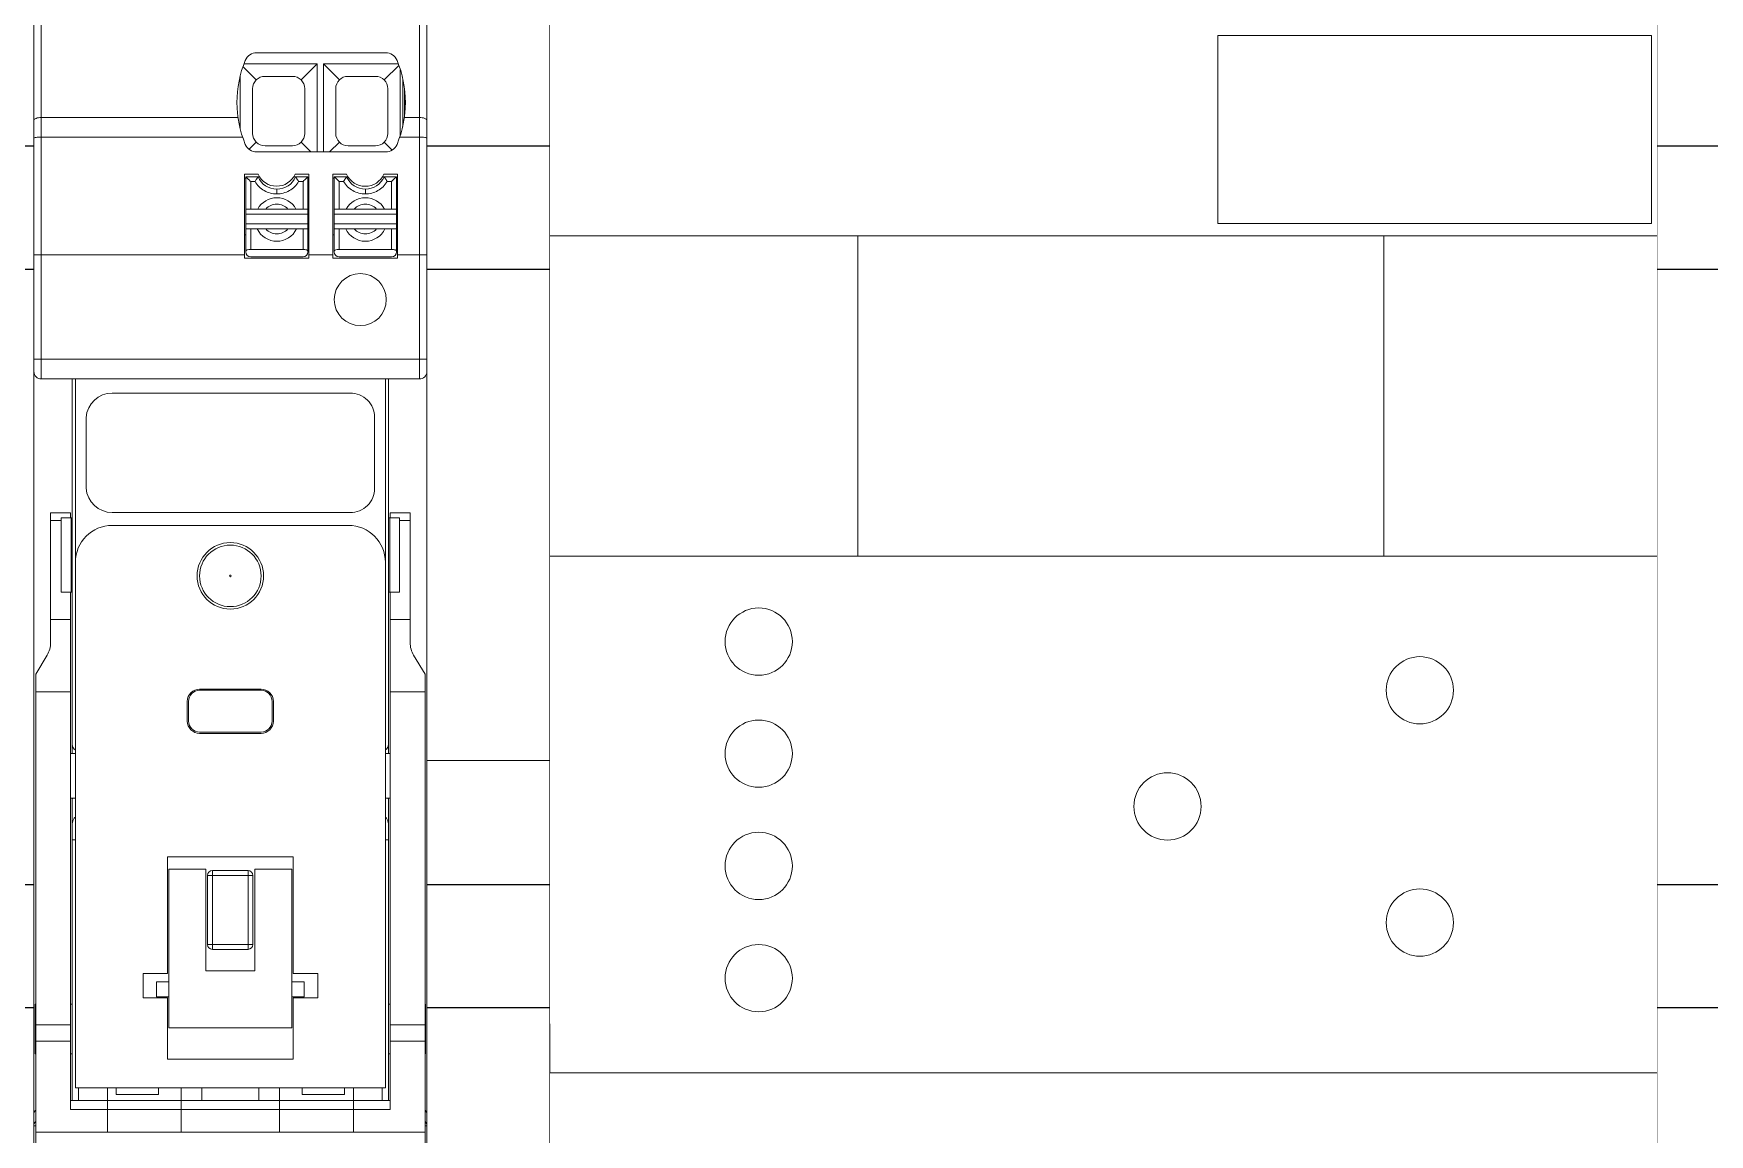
# Model space of a CAD drawing. Header units: millimetres. Extents: x 42356 to 50646, y 31507 to 39566.
# Drawn here: x 47570 to 47638.1, y 37794.9 to 37839.6 of the extents above; entities that cross this region are included whole.
import ezdxf

# ---------------------------------------------------------------- set-up
doc = ezdxf.new("R2010")
doc.units = ezdxf.units.MM
doc.set_wipeout_variables(frame=1)
doc.layers.add('000-PI-Oprema', color=30, linetype='Continuous', lineweight=5)
doc.layers.add('SI-ORMAR-Oprema', color=30, linetype='Continuous', lineweight=5)
doc.layers.add('004-PI-DIN Šina', color=3, linetype='Continuous')

# ---------------------------------------------------------------- blocks, each defined once
blk = doc.blocks.new('*U322')
at = {"layer": '004-PI-DIN Šina'}
blk.add_lwpolyline([(530, -17.5), (530, 17.5), (0, 17.5), (0, -17.5)], close=True, dxfattribs=at)
for points in [[(0, 12.5), (530, 12.5)], [(0, -12.5), (530, -12.5)]]:
    blk.add_lwpolyline(points, dxfattribs=at)
blk = doc.blocks.new('*U111')
at = {"layer": '000-PI-Oprema'}
blk.add_lwpolyline([(0, 0), (45, 0), (45, 78), (0, 78)], close=True, dxfattribs=at)
blk.add_wipeout([(0, 78), (45, 78), (45, 0), (0, 0)]).dxf.layer = '000-PI-Oprema'
for p, q in [((0, 52.018), (45, 52.018)), ((0, 39), (45, 39)), ((0, 20), (0, 18)), ((0, 18), (45, 18))]:
    blk.add_line(p, q, dxfattribs=at)
for points in [[(27.149, 52.517), (44.771, 52.517), (44.771, 60.159), (27.149, 60.159)], [(12.512, 39), (33.894, 39), (33.894, 52.018), (12.512, 52.018)]]:
    blk.add_lwpolyline(points, close=True, dxfattribs=at)
for centre in [(8.489, 35.528), (35.362, 33.549), (8.489, 30.975), (25.104, 28.83), (8.489, 26.414), (35.362, 24.112), (8.489, 21.852)]:
    blk.add_circle(centre, 1.367, dxfattribs=at)
blk = doc.blocks.new('RGZE05P + RXG12BD')
blk.add_wipeout([(52339.203, 38238.316), (52339.506, 38238.619), (52354.876, 38238.619), (52355.179, 38238.316), (52355.179, 38140.197), (52354.927, 38139.945), (52339.455, 38139.945), (52339.203, 38140.197)]).dxf.layer = '000-PI-Oprema'
at = {"layer": '000-PI-Oprema'}
for p, q in [((52339.203, 38140.197), (52339.203, 38238.316)), ((52339.506, 38238.619), (52339.506, 38197.295)), ((52354.876, 38197.295), (52354.876, 38238.619)), ((52355.179, 38140.197), (52355.179, 38238.316)), ((52347.75, 38210.095), (52350.719, 38210.095)), ((52348.264, 38210.549), (52353.5, 38210.549)), ((52350.067, 38209.443), (52350.719, 38210.095)), ((52350.719, 38210.095), (52350.719, 38206.517)), ((52350.971, 38206.517), (52350.971, 38210.095)), ((52351.622, 38209.443), (52350.971, 38210.095)), ((52350.971, 38210.095), (52354.015, 38210.095)), ((52347.594, 38207.448), (52347.594, 38209.603)), ((52348.246, 38209.443), (52347.71, 38209.979)), ((52349.711, 38209.591), (52348.602, 38209.591)), ((52353.087, 38209.591), (52351.978, 38209.591)), ((52353.444, 38209.443), (52354.035, 38210.035)), ((52354.095, 38209.859), (52354.095, 38207.184)), ((52354.196, 38207.556), (52354.196, 38209.478)), ((52348.098, 38209.087), (52348.098, 38207.273)), ((52350.215, 38207.273), (52350.215, 38209.087)), ((52351.475, 38209.087), (52351.475, 38207.273)), ((52353.591, 38207.273), (52353.591, 38209.087)), ((52354.271, 38209.064), (52354.271, 38207.975)), ((52339.506, 38207.921), (52347.5, 38207.921)), ((52354.264, 38207.921), (52354.876, 38207.921)), ((52339.506, 38207.122), (52347.688, 38207.122)), ((52347.959, 38206.63), (52348.246, 38206.917)), ((52348.602, 38206.769), (52349.711, 38206.769)), ((52350.467, 38206.517), (52350.067, 38206.917)), ((52351.223, 38206.517), (52351.622, 38206.917)), ((52351.978, 38206.769), (52353.087, 38206.769)), ((52353.76, 38206.6), (52353.444, 38206.917)), ((52354.076, 38207.122), (52354.876, 38207.122)), ((52348.264, 38206.517), (52353.5, 38206.517)), ((52347.76, 38202.203), (52347.76, 38205.61)), ((52348.315, 38205.61), (52347.76, 38205.61)), ((52347.816, 38205.457), (52347.76, 38205.457)), ((52347.816, 38202.455), (52347.816, 38205.51)), ((52348.37, 38205.509), (52347.816, 38205.509)), ((52348.017, 38205.317), (52348.017, 38204.199)), ((52348.196, 38205.317), (52348.017, 38205.317)), ((52349.827, 38205.509), (52349.771, 38205.509)), ((52350.381, 38205.61), (52349.827, 38205.61)), ((52349.842, 38205.509), (52350.346, 38205.509)), ((52350.144, 38205.317), (52349.965, 38205.317)), ((52350.144, 38204.199), (52350.144, 38205.317)), ((52350.346, 38202.455), (52350.346, 38205.51)), ((52350.381, 38205.457), (52350.346, 38205.457)), ((52350.381, 38205.61), (52350.381, 38202.203)), ((52351.359, 38202.203), (52351.359, 38205.61)), ((52351.913, 38205.61), (52351.359, 38205.61)), ((52351.414, 38205.457), (52351.364, 38205.457)), ((52351.414, 38202.455), (52351.414, 38205.509)), ((52351.969, 38205.509), (52351.414, 38205.509)), ((52351.616, 38205.317), (52351.616, 38204.199)), ((52351.795, 38205.317), (52351.616, 38205.317)), ((52353.944, 38205.509), (52353.379, 38205.509)), ((52353.989, 38205.61), (52353.435, 38205.61)), ((52353.742, 38205.317), (52353.563, 38205.317)), ((52353.742, 38204.199), (52353.742, 38205.317)), ((52353.944, 38202.455), (52353.944, 38205.509)), ((52353.994, 38205.457), (52353.944, 38205.457)), ((52353.989, 38205.61), (52353.989, 38202.203)), ((52349.081, 38205.005), (52349.081, 38204.813)), ((52352.679, 38205.005), (52352.679, 38204.813)), ((52350.346, 38204.199), (52347.816, 38204.199)), ((52350.346, 38203.997), (52347.816, 38203.997)), ((52351.414, 38204.199), (52353.944, 38204.199)), ((52353.944, 38203.997), (52351.414, 38203.997)), ((52347.816, 38203.594), (52350.346, 38203.594)), ((52350.346, 38203.392), (52347.816, 38203.392)), ((52348.017, 38203.392), (52348.017, 38202.556)), ((52350.144, 38202.556), (52350.144, 38203.392)), ((52351.414, 38203.594), (52353.944, 38203.594)), ((52353.944, 38203.392), (52351.414, 38203.392)), ((52351.616, 38203.392), (52351.616, 38202.556)), ((52353.742, 38202.556), (52353.742, 38203.392)), ((52347.765, 38203.151), (52347.816, 38203.151)), ((52350.144, 38202.556), (52348.017, 38202.556)), ((52350.346, 38203.151), (52350.386, 38203.151)), ((52351.364, 38203.151), (52351.414, 38203.151)), ((52353.742, 38202.556), (52351.616, 38202.556)), ((52353.944, 38203.151), (52353.994, 38203.151)), ((52347.76, 38202.334), (52339.203, 38202.334)), ((52350.381, 38202.203), (52347.76, 38202.203)), ((52350.144, 38202.254), (52348.017, 38202.254)), ((52351.359, 38202.334), (52350.381, 38202.334)), ((52353.989, 38202.203), (52351.359, 38202.203)), ((52353.742, 38202.254), (52351.616, 38202.254)), ((52355.179, 38202.334), (52353.989, 38202.334)), ((52339.203, 38198.101), (52355.179, 38198.101)), ((52354.876, 38197.295), (52339.506, 38197.295)), ((52340.766, 38182.075), (52340.766, 38197.295)), ((52341.018, 38197.295), (52341.018, 38182.075)), ((52342.149, 38182.176), (52342.149, 38197.295)), ((52352.232, 38197.295), (52352.232, 38182.176)), ((52353.364, 38182.075), (52353.364, 38197.295)), ((52353.616, 38182.075), (52353.616, 38197.295)), ((52343.059, 38196.085), (52343.059, 38194.372)), ((52351.323, 38196.085), (52343.059, 38196.085)), ((52343.915, 38194.372), (52343.915, 38196.085)), ((52344.167, 38196.085), (52344.167, 38194.372)), ((52344.57, 38194.372), (52344.57, 38196.085)), ((52349.812, 38194.372), (52349.812, 38196.085)), ((52350.215, 38194.372), (52350.215, 38196.085)), ((52350.467, 38196.085), (52350.467, 38194.372)), ((52351.323, 38194.372), (52351.323, 38196.085)), ((52349.812, 38195.732), (52344.57, 38195.732)), ((52344.651, 38195.732), (52344.651, 38194.724)), ((52351.323, 38194.372), (52343.059, 38194.372)), ((52344.57, 38194.724), (52349.812, 38194.724)), ((52339.884, 38191.852), (52340.69, 38191.852)), ((52339.884, 38191.852), (52339.884, 38186.588)), ((52340.766, 38191.65), (52340.312, 38191.65)), ((52340.312, 38188.627), (52340.312, 38191.65)), ((52340.69, 38191.65), (52340.69, 38191.852)), ((52340.715, 38191.65), (52340.715, 38188.627)), ((52354.07, 38191.65), (52353.616, 38191.65)), ((52353.667, 38188.627), (52353.667, 38191.65)), ((52353.692, 38191.852), (52353.692, 38191.65)), ((52353.692, 38191.852), (52354.498, 38191.852)), ((52354.07, 38191.65), (52354.07, 38188.627)), ((52354.498, 38186.588), (52354.498, 38191.852)), ((52340.312, 38191.55), (52339.884, 38191.55)), ((52354.498, 38191.55), (52354.07, 38191.55)), ((52351.323, 38190.844), (52343.059, 38190.844)), ((52343.059, 38190.844), (52343.059, 38189.131)), ((52343.915, 38189.131), (52343.915, 38190.844)), ((52344.167, 38190.844), (52344.167, 38189.131)), ((52344.57, 38189.131), (52344.57, 38190.844)), ((52349.812, 38190.491), (52344.57, 38190.491)), ((52349.812, 38189.131), (52349.812, 38190.844)), ((52350.215, 38189.131), (52350.215, 38190.844)), ((52350.467, 38190.844), (52350.467, 38189.131)), ((52351.323, 38189.131), (52351.323, 38190.844)), ((52351.323, 38189.131), (52343.059, 38189.131)), ((52344.57, 38189.483), (52349.812, 38189.483)), ((52340.312, 38188.627), (52340.766, 38188.627)), ((52340.69, 38167.617), (52340.69, 38188.627)), ((52354.07, 38188.627), (52353.616, 38188.627)), ((52353.692, 38188.627), (52353.692, 38167.617)), ((52339.884, 38187.518), (52340.69, 38187.518)), ((52354.498, 38187.518), (52353.692, 38187.518)), ((52339.279, 38185.301), (52339.74, 38186.069)), ((52351.323, 38185.603), (52343.059, 38185.603)), ((52343.059, 38185.603), (52343.059, 38183.889)), ((52343.915, 38183.889), (52343.915, 38185.603)), ((52344.167, 38185.603), (52344.167, 38183.889)), ((52344.57, 38183.889), (52344.57, 38185.603)), ((52349.812, 38183.889), (52349.812, 38185.603)), ((52350.215, 38183.889), (52350.215, 38185.603)), ((52350.467, 38185.603), (52350.467, 38183.889)), ((52351.323, 38183.889), (52351.323, 38185.603)), ((52355.103, 38185.301), (52354.642, 38186.069)), ((52339.279, 38185.301), (52339.279, 38164.143)), ((52349.812, 38185.25), (52344.57, 38185.25)), ((52344.651, 38185.25), (52344.651, 38184.242)), ((52355.103, 38164.143), (52355.103, 38185.301)), ((52339.279, 38184.578), (52340.69, 38184.578)), ((52344.57, 38184.242), (52349.812, 38184.242)), ((52353.692, 38184.578), (52355.103, 38184.578)), ((52351.323, 38183.889), (52343.059, 38183.889)), ((52341.018, 38182.176), (52353.364, 38182.176)), ((52340.69, 38182.075), (52353.692, 38182.075)), ((52340.69, 38180.261), (52353.692, 38180.261)), ((52340.766, 38167.973), (52340.766, 38180.261)), ((52341.018, 38180.261), (52341.018, 38179.545)), ((52353.364, 38179.545), (52353.364, 38180.261)), ((52353.616, 38167.973), (52353.616, 38180.261)), ((52353.364, 38179.545), (52341.018, 38179.545)), ((52353.616, 38178.568), (52340.766, 38178.568)), ((52341.018, 38178.568), (52341.018, 38167.973)), ((52353.364, 38167.973), (52353.364, 38178.568)), ((52344.268, 38176.481), (52342.555, 38176.481)), ((52342.555, 38168.217), (52342.555, 38176.481)), ((52344.268, 38168.217), (52344.268, 38176.481)), ((52351.827, 38176.481), (52350.114, 38176.481)), ((52350.114, 38168.217), (52350.114, 38176.481)), ((52351.827, 38168.217), (52351.827, 38176.481)), ((52344.268, 38175.373), (52342.555, 38175.373)), ((52351.827, 38175.373), (52350.114, 38175.373)), ((52344.268, 38174.97), (52342.555, 38174.97)), ((52342.907, 38174.97), (52342.907, 38169.728)), ((52343.915, 38169.728), (52343.915, 38174.97)), ((52351.827, 38174.97), (52350.114, 38174.97)), ((52350.467, 38174.97), (52350.467, 38169.728)), ((52351.475, 38169.728), (52351.475, 38174.97)), ((52339.254, 38171.895), (52339.279, 38171.895)), ((52339.254, 38169.88), (52339.254, 38171.895)), ((52340.69, 38171.895), (52340.766, 38171.895)), ((52353.692, 38171.895), (52353.616, 38171.895)), ((52355.128, 38171.895), (52355.103, 38171.895)), ((52355.128, 38169.88), (52355.128, 38171.895)), ((52340.69, 38171.056), (52339.279, 38171.056)), ((52355.103, 38171.056), (52353.692, 38171.056)), ((52339.254, 38169.88), (52339.279, 38169.88)), ((52339.279, 38170.397), (52340.69, 38170.397)), ((52340.69, 38169.88), (52340.766, 38169.88)), ((52348.35, 38169.88), (52346.032, 38169.88)), ((52346.032, 38169.88), (52346.032, 38167.973)), ((52348.35, 38167.973), (52348.35, 38169.88)), ((52353.692, 38169.88), (52353.616, 38169.88)), ((52355.103, 38170.397), (52353.692, 38170.397)), ((52355.128, 38169.88), (52355.103, 38169.88)), ((52344.268, 38169.728), (52342.555, 38169.728)), ((52342.555, 38169.325), (52344.268, 38169.325)), ((52351.827, 38169.728), (52350.114, 38169.728)), ((52350.114, 38169.325), (52351.827, 38169.325)), ((52340.69, 38167.973), (52353.692, 38167.973)), ((52342.555, 38168.217), (52344.268, 38168.217)), ((52350.114, 38168.217), (52351.827, 38168.217)), ((52353.692, 38167.617), (52340.69, 38167.617)), ((52339.279, 38166.946), (52339.203, 38166.946)), ((52355.103, 38166.696), (52339.279, 38166.696)), ((52342.191, 38166.695), (52345.191, 38166.695)), ((52349.191, 38166.695), (52352.191, 38166.695)), ((52355.179, 38166.946), (52355.103, 38166.946))]:
    blk.add_line(p, q, dxfattribs=at)
blk.add_circle((52352.472, 38200.52), 1.058, dxfattribs=at)
for centre, radius, start, end in [((52351.893, 38208.533), 4.435, 157.38014, 202.61986), ((52348.264, 38210.045), 0.504, 90, 157.38014), ((52353.5, 38210.045), 0.504, 22.61986, 90), ((52349.872, 38208.533), 4.435, 337.38014, 22.61986), ((52348.602, 38209.087), 0.504, 90, 180), ((52349.711, 38209.087), 0.504, 0, 90), ((52351.978, 38209.087), 0.504, 90, 180), ((52353.087, 38209.087), 0.504, 0, 90), ((52348.264, 38207.021), 0.504, 202.6198, 270), ((52348.602, 38207.273), 0.504, 180, 270), ((52349.711, 38207.273), 0.504, 270, 0), ((52351.978, 38207.273), 0.504, 180, 270), ((52353.087, 38207.273), 0.504, 270, 0), ((52353.5, 38207.021), 0.504, 270, 337.3802), ((52349.071, 38205.959), 0.832, 204.76151, 335.23849), ((52349.081, 38205.832), 0.827, 202.95824, 337.04128), ((52352.674, 38205.966), 0.84, 205.10673, 334.89327), ((52352.679, 38205.832), 0.827, 202.95824, 337.04128), ((52349.081, 38203.796), 0.605, 41.81031, 138.18969), ((52352.679, 38203.796), 0.605, 41.81031, 138.18969), ((52349.081, 38203.776), 0.885, 205.69919, 334.30081), ((52349.081, 38203.796), 0.605, 221.81031, 318.18969), ((52352.679, 38203.776), 0.885, 205.69919, 334.30081), ((52352.679, 38203.796), 0.605, 221.81031, 318.18969), ((52348.017, 38202.455), 0.202, 180, 270), ((52350.144, 38202.455), 0.202, 270, 0), ((52351.616, 38202.455), 0.202, 180, 270), ((52353.742, 38202.455), 0.202, 270, 0), ((52339.506, 38197.597), 0.302, 180, 270), ((52354.876, 38197.597), 0.302, 270, 0), ((52338.876, 38186.588), 1.008, 329.03624, 0), ((52355.506, 38186.588), 1.008, 180, 210.96376), ((52341.018, 38182.428), 0.252, 180, 270), ((52353.364, 38182.428), 0.252, 270, 0), ((52339.455, 38167.41), 0.252, 134.57048, 180), ((52354.927, 38167.41), 0.252, 0, 45.49513)]:
    blk.add_arc(centre, radius, start, end, dxfattribs=at)
for centre, major_axis, ratio, start_param, end_param in [((52349.081, 38203.776), (0, 0.885), 0.999765, 5.209681, 7.356689), ((52352.679, 38203.776), (0, 0.885), 0.999765, 5.209681, 7.356689), ((52348.017, 38202.495), (-0.202, 0), 0.300323, -1.570796, 0), ((52350.144, 38202.495), (-0.202, 0), 0.300323, -3.141593, -1.570796), ((52351.616, 38202.495), (-0.202, 0), 0.300323, -1.570796, 0), ((52353.742, 38202.495), (-0.202, 0), 0.300323, -3.141593, -1.570796), ((52341.018, 38179.215), (0, 0.331), 0.761928, 0, 1.570796), ((52353.364, 38179.215), (0, 0.331), 0.761928, -1.570796, 0), ((52339.103, 38170.888), (0, 1.008), 0.75, -0.23642, -0.201358), ((52355.279, 38170.888), (0, 1.008), 0.75, 0.201358, 0.23642), ((52339.103, 38170.888), (0, 1.008), 0.75, -2.940235, -2.905172), ((52355.279, 38170.888), (0, 1.008), 0.75, 2.905172, 2.940235)]:
    blk.add_ellipse(centre, major_axis=major_axis, ratio=ratio, start_param=start_param, end_param=end_param, dxfattribs=at)
for points, knots in [([(52339.203, 38207.793), (52339.203, 38207.835), (52339.269, 38207.878), (52339.339, 38207.901), (52339.41, 38207.917), (52339.467, 38207.921), (52339.506, 38207.921)], [0, 0, 0, 0, 0.367017, 0.507632, 0.663159, 1, 1, 1, 1]), ([(52354.876, 38207.921), (52354.915, 38207.921), (52354.971, 38207.917), (52355.043, 38207.901), (52355.113, 38207.878), (52355.179, 38207.835), (52355.179, 38207.793)], [0, 0, 0, 0, 0.336841, 0.492368, 0.632983, 1, 1, 1, 1]), ([(52339.203, 38207.074), (52339.203, 38207.078), (52339.211, 38207.086), (52339.241, 38207.099), (52339.302, 38207.111), (52339.395, 38207.12), (52339.467, 38207.122), (52339.506, 38207.122)], [0, 0, 0, 0, 0.035214, 0.09737, 0.313153, 0.629146, 1, 1, 1, 1]), ([(52354.876, 38207.122), (52354.915, 38207.122), (52354.986, 38207.12), (52355.08, 38207.111), (52355.141, 38207.099), (52355.171, 38207.086), (52355.179, 38207.078), (52355.179, 38207.074)], [0, 0, 0, 0, 0.370854, 0.686847, 0.90263, 0.964786, 1, 1, 1, 1]), ([(52347.816, 38205.51), (52347.816, 38205.51), (52347.819, 38205.507), (52347.823, 38205.504), (52347.83, 38205.497), (52347.839, 38205.489), (52347.85, 38205.48), (52347.867, 38205.464), (52347.89, 38205.442), (52347.92, 38205.413), (52347.951, 38205.382), (52347.984, 38205.35), (52348.006, 38205.328), (52348.017, 38205.317)], [0, 0, 0, 0, 0.008038, 0.029854, 0.063638, 0.107415, 0.159618, 0.218939, 0.35386, 0.504371, 0.664929, 0.831114, 1, 1, 1, 1]), ([(52348.282, 38205.457), (52348.276, 38205.447), (52348.246, 38205.401), (52348.217, 38205.354), (52348.196, 38205.317)], [0, 0, 0, 0, 0.218566, 1, 1, 1, 1]), ([(52348.196, 38205.317), (52348.242, 38205.241), (52348.352, 38205.1), (52348.566, 38204.937), (52348.815, 38204.836), (52348.992, 38204.814), (52349.081, 38204.813)], [0, 0, 0, 0, 0.249818, 0.499889, 0.75002, 1, 1, 1, 1]), ([(52348.32, 38205.509), (52348.32, 38205.509), (52348.318, 38205.507), (52348.316, 38205.506), (52348.313, 38205.501), (52348.308, 38205.495), (52348.303, 38205.487), (52348.294, 38205.475), (52348.287, 38205.464), (52348.282, 38205.457)], [0, 0, 0, 0, 0.01998, 0.073844, 0.160229, 0.2771, 0.42223, 0.592945, 1, 1, 1, 1]), ([(52349.081, 38204.813), (52349.169, 38204.814), (52349.347, 38204.836), (52349.596, 38204.937), (52349.809, 38205.1), (52349.919, 38205.241), (52349.965, 38205.317)], [0, 0, 0, 0, 0.24998, 0.500111, 0.750182, 1, 1, 1, 1]), ([(52349.841, 38205.509), (52349.842, 38205.509), (52349.843, 38205.507), (52349.845, 38205.506), (52349.849, 38205.501), (52349.853, 38205.495), (52349.859, 38205.487), (52349.868, 38205.475), (52349.875, 38205.464), (52349.879, 38205.457)], [0, 0, 0, 0, 0.02019, 0.074433, 0.161187, 0.278259, 0.423319, 0.593759, 1, 1, 1, 1]), ([(52349.879, 38205.457), (52349.893, 38205.436), (52349.923, 38205.389), (52349.951, 38205.342), (52349.965, 38205.317)], [0, 0, 0, 0, 0.464271, 1, 1, 1, 1]), ([(52350.144, 38205.317), (52350.169, 38205.342), (52350.217, 38205.388), (52350.264, 38205.435), (52350.287, 38205.457)], [0, 0, 0, 0, 0.525178, 1, 1, 1, 1]), ([(52350.287, 38205.457), (52350.294, 38205.464), (52350.305, 38205.474), (52350.319, 38205.486), (52350.327, 38205.494), (52350.334, 38205.5), (52350.34, 38205.506), (52350.343, 38205.508), (52350.345, 38205.51), (52350.346, 38205.51)], [0, 0, 0, 0, 0.38812, 0.556208, 0.702927, 0.825059, 0.918286, 0.977918, 1, 1, 1, 1]), ([(52351.616, 38205.317), (52351.594, 38205.339), (52351.561, 38205.371), (52351.518, 38205.413), (52351.488, 38205.442), (52351.465, 38205.464), (52351.448, 38205.48), (52351.438, 38205.49), (52351.429, 38205.498), (52351.422, 38205.504), (52351.418, 38205.507), (52351.415, 38205.51), (52351.414, 38205.509)], [0, 0, 0, 0, 0.335241, 0.49585, 0.646448, 0.781557, 0.840942, 0.893108, 0.936708, 0.970225, 0.991865, 1, 1, 1, 1]), ([(52351.881, 38205.458), (52351.867, 38205.437), (52351.838, 38205.39), (52351.809, 38205.343), (52351.795, 38205.317)], [0, 0, 0, 0, 0.463419, 1, 1, 1, 1]), ([(52351.795, 38205.317), (52351.84, 38205.241), (52351.95, 38205.1), (52352.164, 38204.937), (52352.413, 38204.836), (52352.591, 38204.814), (52352.679, 38204.813)], [0, 0, 0, 0, 0.249818, 0.499889, 0.75002, 1, 1, 1, 1]), ([(52351.918, 38205.509), (52351.918, 38205.509), (52351.916, 38205.507), (52351.914, 38205.506), (52351.911, 38205.501), (52351.907, 38205.495), (52351.901, 38205.488), (52351.893, 38205.476), (52351.886, 38205.465), (52351.881, 38205.458)], [0, 0, 0, 0, 0.019385, 0.072121, 0.157385, 0.273618, 0.418867, 0.590318, 1, 1, 1, 1]), ([(52352.679, 38204.813), (52352.767, 38204.814), (52352.945, 38204.836), (52353.194, 38204.937), (52353.408, 38205.1), (52353.518, 38205.241), (52353.563, 38205.317)], [0, 0, 0, 0, 0.24998, 0.500111, 0.750182, 1, 1, 1, 1]), ([(52353.477, 38205.458), (52353.472, 38205.466), (52353.465, 38205.476), (52353.457, 38205.488), (52353.451, 38205.495), (52353.447, 38205.501), (52353.444, 38205.506), (52353.442, 38205.507), (52353.44, 38205.509), (52353.44, 38205.509)], [0, 0, 0, 0, 0.40845, 0.579416, 0.724512, 0.841048, 0.92689, 0.980238, 1, 1, 1, 1]), ([(52353.563, 38205.317), (52353.549, 38205.343), (52353.52, 38205.39), (52353.491, 38205.437), (52353.477, 38205.458)], [0, 0, 0, 0, 0.536597, 1, 1, 1, 1]), ([(52353.886, 38205.458), (52353.875, 38205.447), (52353.827, 38205.401), (52353.779, 38205.353), (52353.742, 38205.317)], [0, 0, 0, 0, 0.226391, 1, 1, 1, 1]), ([(52353.944, 38205.509), (52353.943, 38205.509), (52353.941, 38205.507), (52353.938, 38205.506), (52353.932, 38205.501), (52353.925, 38205.495), (52353.917, 38205.487), (52353.904, 38205.475), (52353.893, 38205.465), (52353.886, 38205.458)], [0, 0, 0, 0, 0.022449, 0.081612, 0.173993, 0.295393, 0.441894, 0.610278, 1, 1, 1, 1]), ([(52340.777, 38180.265), (52340.775, 38180.261), (52340.769, 38180.242), (52340.766, 38180.223), (52340.766, 38180.208)], [0, 0, 0, 0, 0.254646, 1, 1, 1, 1]), ([(52353.616, 38180.208), (52353.616, 38180.223), (52353.613, 38180.242), (52353.607, 38180.261), (52353.605, 38180.265)], [0, 0, 0, 0, 0.745354, 1, 1, 1, 1]), ([(52339.203, 38166.946), (52339.203, 38166.979), (52339.217, 38167.045), (52339.255, 38167.1), (52339.278, 38167.123)], [0, 0, 0, 0, 0.498993, 1, 1, 1, 1]), ([(52355.104, 38167.123), (52355.127, 38167.1), (52355.165, 38167.045), (52355.179, 38166.979), (52355.179, 38166.946)], [0, 0, 0, 0, 0.501007, 1, 1, 1, 1])]:
    blk.add_open_spline(points, degree=3, knots=knots, dxfattribs=at)
blk.add_wipeout([(52340.891, 38197.295), (52353.491, 38197.295), (52353.491, 38168.495), (52340.891, 38168.495)]).dxf.layer = '000-PI-Oprema'
for p, q in [((52340.891, 38168.495), (52340.891, 38197.295)), ((52340.891, 38197.295), (52353.491, 38197.295)), ((52353.491, 38168.495), (52353.491, 38197.295)), ((52342.391, 38196.719), (52352.059, 38196.72)), ((52341.328, 38192.854), (52341.328, 38195.735)), ((52353.053, 38195.735), (52353.053, 38192.854)), ((52352.059, 38191.87), (52342.391, 38191.87)), ((52351.991, 38191.345), (52342.391, 38191.345)), ((52345.441, 38183.395), (52345.441, 38184.195)), ((52345.491, 38183.395), (52345.491, 38184.195)), ((52345.941, 38184.695), (52348.441, 38184.695)), ((52345.941, 38184.645), (52348.441, 38184.645)), ((52348.891, 38184.195), (52348.891, 38183.395)), ((52348.941, 38184.195), (52348.941, 38183.395)), ((52348.441, 38182.945), (52345.941, 38182.945)), ((52348.441, 38182.895), (52345.941, 38182.895)), ((52344.641, 38177.878), (52349.741, 38177.878)), ((52344.641, 38173.145), (52344.641, 38177.878)), ((52344.691, 38177.377), (52346.191, 38177.377)), ((52344.691, 38170.935), (52344.691, 38177.377)), ((52346.191, 38177.377), (52346.191, 38173.245)), ((52348.191, 38177.377), (52349.691, 38177.377)), ((52348.191, 38173.245), (52348.191, 38177.377)), ((52349.691, 38177.377), (52349.691, 38170.935)), ((52349.741, 38177.878), (52349.741, 38173.145)), ((52348.111, 38177.12), (52346.261, 38177.12)), ((52346.261, 38174.32), (52346.261, 38177.12)), ((52346.461, 38177.32), (52347.911, 38177.32)), ((52346.461, 38177.32), (52346.461, 38174.12)), ((52347.911, 38174.12), (52347.911, 38177.32)), ((52348.111, 38177.12), (52348.111, 38174.32)), ((52346.261, 38174.32), (52348.111, 38174.32)), ((52347.911, 38174.12), (52346.461, 38174.12)), ((52343.641, 38173.145), (52344.641, 38173.145)), ((52343.641, 38172.145), (52343.641, 38173.145)), ((52344.691, 38172.795), (52344.191, 38172.795)), ((52344.191, 38172.795), (52344.191, 38172.195)), ((52346.191, 38173.245), (52348.191, 38173.245)), ((52349.691, 38172.795), (52350.191, 38172.795)), ((52349.741, 38173.145), (52350.741, 38173.145)), ((52350.191, 38172.195), (52350.191, 38172.795)), ((52350.741, 38173.145), (52350.741, 38172.145)), ((52344.641, 38172.145), (52343.641, 38172.145)), ((52344.691, 38172.195), (52344.191, 38172.195)), ((52344.641, 38169.655), (52344.641, 38172.145)), ((52349.691, 38172.195), (52350.191, 38172.195)), ((52350.741, 38172.145), (52349.741, 38172.145)), ((52349.741, 38172.145), (52349.741, 38169.655)), ((52349.691, 38170.935), (52344.691, 38170.935)), ((52349.741, 38169.655), (52344.641, 38169.655)), ((52353.491, 38168.495), (52340.891, 38168.495)), ((52342.191, 38166.695), (52342.191, 38168.495)), ((52345.191, 38166.695), (52345.191, 38168.495)), ((52349.191, 38166.695), (52349.191, 38168.495)), ((52352.191, 38166.695), (52352.191, 38168.495))]:
    blk.add_line(p, q, dxfattribs=at)
for radius in [1.35, 1.25, 0.0334]:
    blk.add_circle((52347.191, 38189.295), radius, dxfattribs=at)
for centre, radius, start, end in [((52342.391, 38195.654), 1.066, 90, 175.62708), ((52352.069, 38195.735), 0.985, 0, 90.56371), ((52342.391, 38192.935), 1.066, 184.35001, 270), ((52352.069, 38192.854), 0.985, 269.43955, 0), ((52342.391, 38189.845), 1.5, 90, 180), ((52351.991, 38189.845), 1.5, 0, 90), ((52345.941, 38184.195), 0.5, 90, 180), ((52345.941, 38184.195), 0.45, 90, 180), ((52348.441, 38184.195), 0.5, 0, 90), ((52348.441, 38184.195), 0.45, 0, 90), ((52345.941, 38183.395), 0.5, 180, 270), ((52345.941, 38183.395), 0.45, 180, 270), ((52348.441, 38183.395), 0.5, 270, 0), ((52348.441, 38183.395), 0.45, 270, 0), ((52346.461, 38177.12), 0.2, 90, 180), ((52347.911, 38177.12), 0.2, 0, 90), ((52346.461, 38174.32), 0.2, 180, 270), ((52347.911, 38174.32), 0.2, 270, 0)]:
    blk.add_arc(centre, radius, start, end, dxfattribs=at)
blk = doc.blocks.new('*U337')
at = {"layer": 'SI-ORMAR-Oprema'}
blk.add_blockref('RGZE05P + RXG12BD', (-52347.191, -38187.619), dxfattribs=at)
blk = doc.blocks.new('*U338')
at = {"layer": '000-PI-Oprema', "color": 0, "linetype": 'ByBlock', "lineweight": -2, "transparency": 16777216}
blk.add_blockref('*U337', (32, 0), dxfattribs=at)

msp = doc.modelspace()

# ---------------------------------------------------------------- block references
msp.add_blockref('*U322', (47537.526, 37817.519))

# ---------------------------------------------------------------- next in the draw order: block references
at = {"layer": '000-PI-Oprema'}
msp.add_blockref('*U338', (47546.014, 37815.881), dxfattribs=at)
at = {"layer": '000-PI-Oprema', "ltscale": 0.25}
msp.add_blockref('*U111', (47591.001, 37779.359), dxfattribs=at)

# ---------------------------------------------------------------- next in the draw order: linework, layer by layer
msp.add_line((47586.001, 37810.049), (47591.001, 37810.049), dxfattribs=at)

doc.saveas('drawing.dxf')
